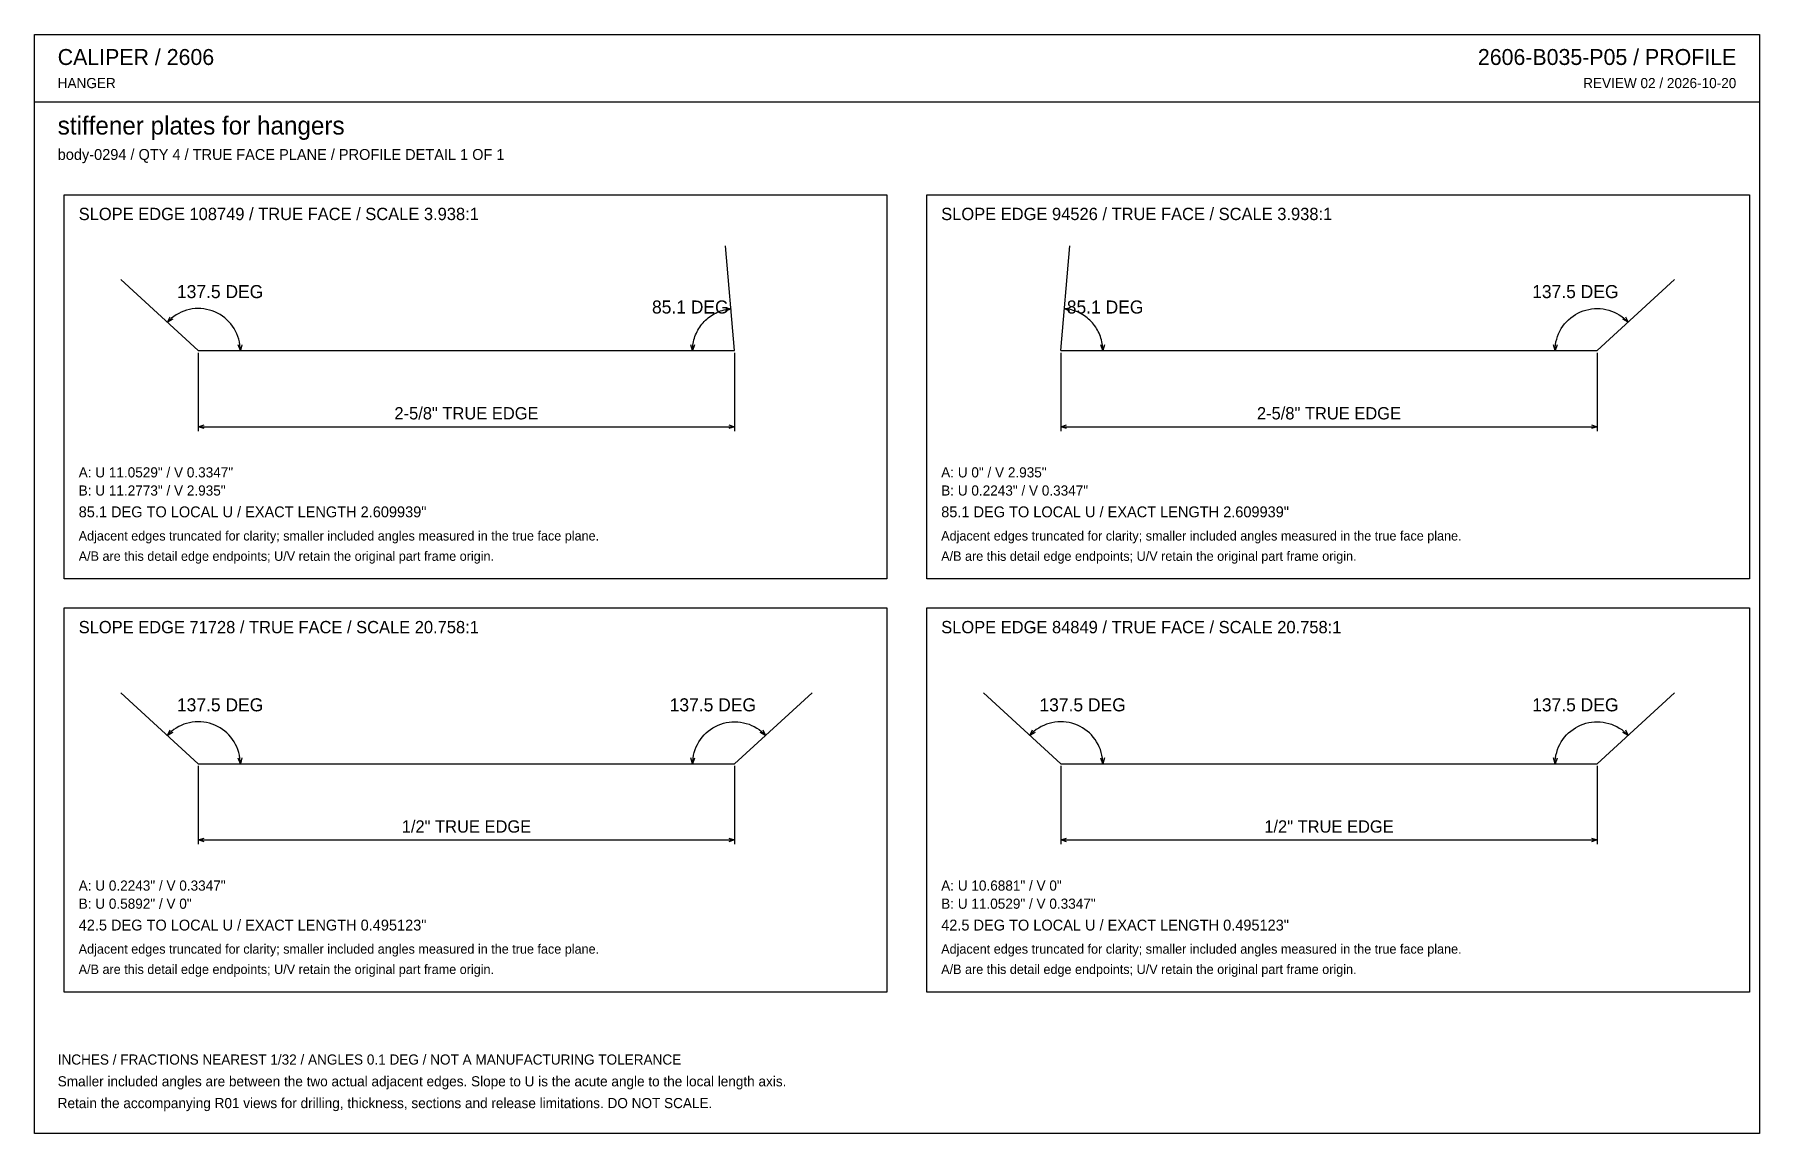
# Model space of a CAD drawing. Header units: inches. Extents: x 0.5 to 33.5, y 0.5 to 21.5.
import ezdxf
from ezdxf.enums import TextEntityAlignment as Align

# ---------------------------------------------------------------- set-up
doc = ezdxf.new("R2010")
doc.units = ezdxf.units.IN
doc.header["$MEASUREMENT"] = 0

msp = doc.modelspace()

# ---------------------------------------------------------------- linework, layer by layer
at = {"layer": 'ANNOTATION'}
for p, q in [((3.285, 16.209), (3.235, 16.185)), ((3.336, 16.229), (3.285, 16.209)), ((3.388, 16.246), (3.336, 16.229)), ((3.442, 16.26), (3.388, 16.246)), ((3.496, 16.27), (3.442, 16.26)), ((3.551, 16.276), (3.496, 16.27)), ((3.606, 16.278), (3.551, 16.276)), ((3.662, 16.276), (3.606, 16.278)), ((3.717, 16.271), (3.662, 16.276)), ((3.771, 16.262), (3.717, 16.271)), ((3.825, 16.249), (3.771, 16.262)), ((3.877, 16.232), (3.825, 16.249)), ((3.929, 16.212), (3.877, 16.232)), ((3.979, 16.189), (3.929, 16.212)), ((13.526, 16.191), (13.556, 16.206)), ((13.556, 16.206), (13.588, 16.219)), ((13.588, 16.219), (13.62, 16.232)), ((13.62, 16.232), (13.652, 16.242)), ((13.652, 16.242), (13.685, 16.252)), ((13.685, 16.252), (13.718, 16.26)), ((13.705, 16.297), (13.82, 16.275)), ((13.82, 16.275), (13.713, 16.228)), ((13.718, 16.26), (13.752, 16.266)), ((13.752, 16.266), (13.786, 16.271)), ((13.786, 16.271), (13.82, 16.275)), ((20.208, 16.275), (20.322, 16.297)), ((20.242, 16.271), (20.208, 16.275)), ((20.315, 16.228), (20.208, 16.275)), ((20.276, 16.266), (20.242, 16.271)), ((20.309, 16.26), (20.276, 16.266)), ((20.343, 16.252), (20.309, 16.26)), ((20.376, 16.242), (20.343, 16.252)), ((20.408, 16.232), (20.376, 16.242)), ((20.44, 16.219), (20.408, 16.232)), ((20.471, 16.206), (20.44, 16.219)), ((20.502, 16.191), (20.471, 16.206)), ((30.049, 16.189), (30.099, 16.212)), ((30.099, 16.212), (30.15, 16.232)), ((30.15, 16.232), (30.203, 16.249)), ((30.203, 16.249), (30.257, 16.262)), ((30.257, 16.262), (30.311, 16.271)), ((30.311, 16.271), (30.366, 16.276)), ((30.366, 16.276), (30.421, 16.278)), ((30.421, 16.278), (30.477, 16.276)), ((30.477, 16.276), (30.531, 16.27)), ((30.531, 16.27), (30.586, 16.26)), ((30.586, 16.26), (30.639, 16.246)), ((30.639, 16.246), (30.692, 16.229)), ((30.692, 16.229), (30.743, 16.209)), ((30.743, 16.209), (30.793, 16.185)), ((3.018, 16.017), (3.071, 16.12)), ((3.12, 16.072), (3.018, 16.017)), ((3.056, 16.056), (3.018, 16.017)), ((3.098, 16.093), (3.056, 16.056)), ((3.141, 16.127), (3.098, 16.093)), ((3.187, 16.157), (3.141, 16.127)), ((3.235, 16.185), (3.187, 16.157)), ((4.027, 16.162), (3.979, 16.189)), ((4.073, 16.132), (4.027, 16.162)), ((4.117, 16.099), (4.073, 16.132)), ((4.159, 16.063), (4.117, 16.099)), ((4.198, 16.024), (4.159, 16.063)), ((4.235, 15.982), (4.198, 16.024)), ((4.268, 15.938), (4.235, 15.982)), ((4.299, 15.892), (4.268, 15.938)), ((4.326, 15.844), (4.299, 15.892)), ((13.185, 15.865), (13.203, 15.894)), ((13.203, 15.894), (13.221, 15.923)), ((13.221, 15.923), (13.241, 15.951)), ((13.241, 15.951), (13.262, 15.978)), ((13.262, 15.978), (13.284, 16.004)), ((13.284, 16.004), (13.307, 16.029)), ((13.307, 16.029), (13.331, 16.053)), ((13.331, 16.053), (13.356, 16.077)), ((13.356, 16.077), (13.382, 16.099)), ((13.382, 16.099), (13.409, 16.12)), ((13.409, 16.12), (13.437, 16.139)), ((13.437, 16.139), (13.466, 16.158)), ((13.466, 16.158), (13.495, 16.175)), ((13.495, 16.175), (13.526, 16.191)), ((20.532, 16.175), (20.502, 16.191)), ((20.562, 16.158), (20.532, 16.175)), ((20.59, 16.139), (20.562, 16.158)), ((20.618, 16.12), (20.59, 16.139)), ((20.645, 16.099), (20.618, 16.12)), ((20.671, 16.077), (20.645, 16.099)), ((20.697, 16.053), (20.671, 16.077)), ((20.721, 16.029), (20.697, 16.053)), ((20.744, 16.004), (20.721, 16.029)), ((20.766, 15.978), (20.744, 16.004)), ((20.787, 15.951), (20.766, 15.978)), ((20.807, 15.923), (20.787, 15.951)), ((20.825, 15.894), (20.807, 15.923)), ((20.842, 15.865), (20.825, 15.894)), ((29.702, 15.844), (29.729, 15.892)), ((29.729, 15.892), (29.76, 15.938)), ((29.76, 15.938), (29.793, 15.982)), ((29.793, 15.982), (29.829, 16.024)), ((29.829, 16.024), (29.869, 16.063)), ((29.869, 16.063), (29.91, 16.099)), ((29.91, 16.099), (29.954, 16.132)), ((29.954, 16.132), (30.001, 16.162)), ((30.001, 16.162), (30.049, 16.189)), ((30.793, 16.185), (30.841, 16.157)), ((30.841, 16.157), (30.887, 16.127)), ((30.887, 16.127), (30.93, 16.093)), ((31.01, 16.017), (30.908, 16.072)), ((30.93, 16.093), (30.972, 16.056)), ((30.957, 16.12), (31.01, 16.017)), ((30.972, 16.056), (31.01, 16.017)), ((4.349, 15.794), (4.326, 15.844)), ((4.37, 15.743), (4.349, 15.794)), ((4.387, 15.69), (4.37, 15.743)), ((4.417, 15.472), (4.378, 15.582)), ((4.4, 15.637), (4.387, 15.69)), ((4.409, 15.582), (4.4, 15.637)), ((4.415, 15.527), (4.409, 15.582)), ((4.448, 15.584), (4.417, 15.472)), ((13.083, 15.472), (13.051, 15.584)), ((13.12, 15.583), (13.083, 15.472)), ((13.084, 15.506), (13.086, 15.54)), ((13.086, 15.54), (13.09, 15.574)), ((13.09, 15.574), (13.095, 15.608)), ((13.095, 15.608), (13.101, 15.642)), ((13.101, 15.642), (13.109, 15.675)), ((13.109, 15.675), (13.119, 15.708)), ((13.119, 15.708), (13.129, 15.74)), ((13.129, 15.74), (13.141, 15.772)), ((13.141, 15.772), (13.155, 15.804)), ((13.155, 15.804), (13.169, 15.835)), ((13.169, 15.835), (13.185, 15.865)), ((20.858, 15.835), (20.842, 15.865)), ((20.873, 15.804), (20.858, 15.835)), ((20.886, 15.772), (20.873, 15.804)), ((20.898, 15.74), (20.886, 15.772)), ((20.909, 15.708), (20.898, 15.74)), ((20.944, 15.472), (20.907, 15.583)), ((20.918, 15.675), (20.909, 15.708)), ((20.926, 15.642), (20.918, 15.675)), ((20.933, 15.608), (20.926, 15.642)), ((20.938, 15.574), (20.933, 15.608)), ((20.942, 15.54), (20.938, 15.574)), ((20.944, 15.506), (20.942, 15.54)), ((20.977, 15.584), (20.944, 15.472)), ((29.611, 15.472), (29.58, 15.584)), ((29.65, 15.582), (29.611, 15.472)), ((29.613, 15.527), (29.619, 15.582)), ((29.619, 15.582), (29.628, 15.637)), ((29.628, 15.637), (29.641, 15.69)), ((29.641, 15.69), (29.658, 15.743)), ((29.658, 15.743), (29.678, 15.794)), ((29.678, 15.794), (29.702, 15.844)), ((3.611, 15.431), (3.611, 13.931)), ((4.417, 15.472), (4.415, 15.527)), ((13.083, 15.472), (13.084, 15.506)), ((13.889, 15.431), (13.889, 13.931)), ((20.139, 15.431), (20.139, 13.931)), ((20.944, 15.472), (20.944, 15.506)), ((29.611, 15.472), (29.613, 15.527)), ((30.417, 15.431), (30.417, 13.931)), ((3.611, 14.014), (3.722, 14.049)), ((3.611, 14.014), (13.889, 14.014)), ((3.722, 13.979), (3.611, 14.014)), ((13.778, 14.049), (13.889, 14.014)), ((13.889, 14.014), (13.778, 13.979)), ((20.139, 14.014), (20.25, 14.049)), ((20.139, 14.014), (30.417, 14.014)), ((20.25, 13.979), (20.139, 14.014)), ((30.306, 14.049), (30.417, 14.014)), ((30.417, 14.014), (30.306, 13.979)), ((3.235, 8.268), (3.187, 8.241)), ((3.285, 8.292), (3.235, 8.268)), ((3.336, 8.313), (3.285, 8.292)), ((3.388, 8.33), (3.336, 8.313)), ((3.442, 8.343), (3.388, 8.33)), ((3.496, 8.353), (3.442, 8.343)), ((3.551, 8.359), (3.496, 8.353)), ((3.606, 8.361), (3.551, 8.359)), ((3.662, 8.36), (3.606, 8.361)), ((3.717, 8.354), (3.662, 8.36)), ((3.771, 8.345), (3.717, 8.354)), ((3.825, 8.332), (3.771, 8.345)), ((3.877, 8.316), (3.825, 8.332)), ((3.929, 8.296), (3.877, 8.316)), ((3.979, 8.272), (3.929, 8.296)), ((4.027, 8.245), (3.979, 8.272)), ((13.473, 8.245), (13.521, 8.272)), ((13.521, 8.272), (13.571, 8.296)), ((13.571, 8.296), (13.623, 8.316)), ((13.623, 8.316), (13.675, 8.332)), ((13.675, 8.332), (13.729, 8.345)), ((13.729, 8.345), (13.783, 8.354)), ((13.783, 8.354), (13.838, 8.36)), ((13.838, 8.36), (13.894, 8.361)), ((13.894, 8.361), (13.949, 8.359)), ((13.949, 8.359), (14.004, 8.353)), ((14.004, 8.353), (14.058, 8.343)), ((14.058, 8.343), (14.112, 8.33)), ((14.112, 8.33), (14.164, 8.313)), ((14.164, 8.313), (14.215, 8.292)), ((14.215, 8.292), (14.265, 8.268)), ((14.265, 8.268), (14.313, 8.241)), ((19.763, 8.268), (19.715, 8.241)), ((19.813, 8.292), (19.763, 8.268)), ((19.864, 8.313), (19.813, 8.292)), ((19.916, 8.33), (19.864, 8.313)), ((19.97, 8.343), (19.916, 8.33)), ((20.024, 8.353), (19.97, 8.343)), ((20.079, 8.359), (20.024, 8.353)), ((20.134, 8.361), (20.079, 8.359)), ((20.189, 8.36), (20.134, 8.361)), ((20.244, 8.354), (20.189, 8.36)), ((20.299, 8.345), (20.244, 8.354)), ((20.352, 8.332), (20.299, 8.345)), ((20.405, 8.316), (20.352, 8.332)), ((20.457, 8.296), (20.405, 8.316)), ((20.507, 8.272), (20.457, 8.296)), ((20.555, 8.245), (20.507, 8.272)), ((30.001, 8.245), (30.049, 8.272)), ((30.049, 8.272), (30.099, 8.296)), ((30.099, 8.296), (30.15, 8.316)), ((30.15, 8.316), (30.203, 8.332)), ((30.203, 8.332), (30.257, 8.345)), ((30.257, 8.345), (30.311, 8.354)), ((30.311, 8.354), (30.366, 8.36)), ((30.366, 8.36), (30.421, 8.361)), ((30.421, 8.361), (30.477, 8.359)), ((30.477, 8.359), (30.531, 8.353)), ((30.531, 8.353), (30.586, 8.343)), ((30.586, 8.343), (30.639, 8.33)), ((30.639, 8.33), (30.692, 8.313)), ((30.692, 8.313), (30.743, 8.292)), ((30.743, 8.292), (30.793, 8.268)), ((30.793, 8.268), (30.841, 8.241)), ((3.018, 8.1), (3.071, 8.204)), ((3.12, 8.155), (3.018, 8.1)), ((3.056, 8.14), (3.018, 8.1)), ((3.098, 8.176), (3.056, 8.14)), ((3.141, 8.21), (3.098, 8.176)), ((3.187, 8.241), (3.141, 8.21)), ((4.073, 8.215), (4.027, 8.245)), ((4.117, 8.182), (4.073, 8.215)), ((4.159, 8.146), (4.117, 8.182)), ((4.198, 8.107), (4.159, 8.146)), ((4.235, 8.066), (4.198, 8.107)), ((4.268, 8.022), (4.235, 8.066)), ((4.299, 7.976), (4.268, 8.022)), ((4.326, 7.927), (4.299, 7.976)), ((13.174, 7.927), (13.201, 7.976)), ((13.201, 7.976), (13.232, 8.022)), ((13.232, 8.022), (13.265, 8.066)), ((13.265, 8.066), (13.302, 8.107)), ((13.302, 8.107), (13.341, 8.146)), ((13.341, 8.146), (13.383, 8.182)), ((13.383, 8.182), (13.427, 8.215)), ((13.427, 8.215), (13.473, 8.245)), ((14.313, 8.241), (14.359, 8.21)), ((14.359, 8.21), (14.402, 8.176)), ((14.482, 8.1), (14.38, 8.155)), ((14.402, 8.176), (14.444, 8.14)), ((14.429, 8.204), (14.482, 8.1)), ((14.444, 8.14), (14.482, 8.1)), ((19.545, 8.1), (19.598, 8.204)), ((19.648, 8.155), (19.545, 8.1)), ((19.584, 8.14), (19.545, 8.1)), ((19.625, 8.176), (19.584, 8.14)), ((19.669, 8.21), (19.625, 8.176)), ((19.715, 8.241), (19.669, 8.21)), ((20.601, 8.215), (20.555, 8.245)), ((20.645, 8.182), (20.601, 8.215)), ((20.687, 8.146), (20.645, 8.182)), ((20.726, 8.107), (20.687, 8.146)), ((20.762, 8.066), (20.726, 8.107)), ((20.796, 8.022), (20.762, 8.066)), ((20.826, 7.976), (20.796, 8.022)), ((20.853, 7.927), (20.826, 7.976)), ((29.702, 7.927), (29.729, 7.976)), ((29.729, 7.976), (29.76, 8.022)), ((29.76, 8.022), (29.793, 8.066)), ((29.793, 8.066), (29.829, 8.107)), ((29.829, 8.107), (29.869, 8.146)), ((29.869, 8.146), (29.91, 8.182)), ((29.91, 8.182), (29.954, 8.215)), ((29.954, 8.215), (30.001, 8.245)), ((30.841, 8.241), (30.887, 8.21)), ((30.887, 8.21), (30.93, 8.176)), ((31.01, 8.1), (30.908, 8.155)), ((30.93, 8.176), (30.972, 8.14)), ((30.957, 8.204), (31.01, 8.1)), ((30.972, 8.14), (31.01, 8.1)), ((4.349, 7.878), (4.326, 7.927)), ((4.37, 7.826), (4.349, 7.878)), ((4.387, 7.774), (4.37, 7.826)), ((4.417, 7.556), (4.378, 7.665)), ((4.4, 7.72), (4.387, 7.774)), ((4.409, 7.666), (4.4, 7.72)), ((4.415, 7.611), (4.409, 7.666)), ((4.417, 7.556), (4.415, 7.611)), ((4.448, 7.668), (4.417, 7.556)), ((13.083, 7.556), (13.052, 7.668)), ((13.122, 7.665), (13.083, 7.556)), ((13.083, 7.556), (13.085, 7.611)), ((13.085, 7.611), (13.091, 7.666)), ((13.091, 7.666), (13.1, 7.72)), ((13.1, 7.72), (13.113, 7.774)), ((13.113, 7.774), (13.13, 7.826)), ((13.13, 7.826), (13.151, 7.878)), ((13.151, 7.878), (13.174, 7.927)), ((20.877, 7.878), (20.853, 7.927)), ((20.898, 7.826), (20.877, 7.878)), ((20.914, 7.774), (20.898, 7.826)), ((20.944, 7.556), (20.906, 7.665)), ((20.927, 7.72), (20.914, 7.774)), ((20.937, 7.666), (20.927, 7.72)), ((20.943, 7.611), (20.937, 7.666)), ((20.944, 7.556), (20.943, 7.611)), ((20.975, 7.668), (20.944, 7.556)), ((29.611, 7.556), (29.58, 7.668)), ((29.65, 7.665), (29.611, 7.556)), ((29.611, 7.556), (29.613, 7.611)), ((29.613, 7.611), (29.619, 7.666)), ((29.619, 7.666), (29.628, 7.72)), ((29.628, 7.72), (29.641, 7.774)), ((29.641, 7.774), (29.658, 7.826)), ((29.658, 7.826), (29.678, 7.878)), ((29.678, 7.878), (29.702, 7.927)), ((3.611, 7.514), (3.611, 6.014)), ((13.889, 7.514), (13.889, 6.014)), ((20.139, 7.514), (20.139, 6.014)), ((30.417, 7.514), (30.417, 6.014)), ((3.611, 6.097), (3.722, 6.132)), ((3.611, 6.097), (13.889, 6.097)), ((3.722, 6.062), (3.611, 6.097)), ((13.778, 6.132), (13.889, 6.097)), ((13.889, 6.097), (13.778, 6.062)), ((20.139, 6.097), (20.25, 6.132)), ((20.139, 6.097), (30.417, 6.097)), ((20.25, 6.062), (20.139, 6.097)), ((30.306, 6.132), (30.417, 6.097)), ((30.417, 6.097), (30.306, 6.062))]:
    msp.add_line(p, q, dxfattribs=at)
at = {"layer": 'OUTLINE'}
for p, q in [((0.472, 21.528), (33.528, 21.528)), ((0.472, 0.472), (0.472, 21.528)), ((33.528, 21.528), (33.528, 0.472)), ((0.472, 20.236), (33.528, 20.236)), ((1.042, 18.458), (16.806, 18.458)), ((1.042, 11.097), (1.042, 18.458)), ((16.806, 18.458), (16.806, 11.097)), ((17.569, 18.458), (33.333, 18.458)), ((17.569, 11.097), (17.569, 18.458)), ((33.333, 18.458), (33.333, 11.097)), ((13.889, 15.472), (13.716, 17.479)), ((20.139, 15.472), (20.312, 17.479)), ((3.611, 15.472), (2.127, 16.834)), ((30.417, 15.472), (31.901, 16.834)), ((3.611, 15.472), (13.889, 15.472)), ((20.139, 15.472), (30.417, 15.472)), ((16.806, 11.097), (1.042, 11.097)), ((33.333, 11.097), (17.569, 11.097)), ((1.042, 10.542), (16.806, 10.542)), ((1.042, 3.181), (1.042, 10.542)), ((16.806, 10.542), (16.806, 3.181)), ((17.569, 10.542), (33.333, 10.542)), ((17.569, 3.181), (17.569, 10.542)), ((33.333, 10.542), (33.333, 3.181)), ((3.611, 7.556), (2.127, 8.917)), ((13.889, 7.556), (15.373, 8.917)), ((20.139, 7.556), (18.655, 8.917)), ((30.417, 7.556), (31.901, 8.917)), ((3.611, 7.556), (13.889, 7.556)), ((20.139, 7.556), (30.417, 7.556)), ((16.806, 3.181), (1.042, 3.181)), ((33.333, 3.181), (17.569, 3.181)), ((33.528, 0.472), (0.472, 0.472))]:
    msp.add_line(p, q, dxfattribs=at)

# ---------------------------------------------------------------- texts
at = {"layer": 'ANNOTATION'}
for s, height, p in [('CALIPER / 2606', 0.30556, (0.917, 20.944)), ('HANGER', 0.1944, (0.917, 20.5)), ('stiffener plates for hangers', 0.34722, (0.917, 19.611)), ('body-0294 / QTY 4 / TRUE FACE PLANE / PROFILE DETAIL 1 OF 1', 0.20833, (0.917, 19.125)), ('SLOPE EDGE 108749 / TRUE FACE / SCALE 3.938:1', 0.23611, (1.319, 17.972)), ('SLOPE EDGE 94526 / TRUE FACE / SCALE 3.938:1', 0.23611, (17.847, 17.972)), ('A: U 11.0529" / V 0.3347"', 0.19444, (1.319, 13.042)), ('A: U 0" / V 2.935"', 0.19444, (17.847, 13.042)), ('B: U 11.2773" / V 2.935"', 0.19444, (1.319, 12.694)), ('B: U 0.2243" / V 0.3347"', 0.19444, (17.847, 12.694)), ('85.1 DEG TO LOCAL U / EXACT LENGTH 2.609939"', 0.20833, (1.319, 12.278)), ('85.1 DEG TO LOCAL U / EXACT LENGTH 2.609939"', 0.20833, (17.847, 12.278)), ('Adjacent edges truncated for clarity; smaller included angles measured in the true face plane.', 0.18056, (1.319, 11.833)), ('Adjacent edges truncated for clarity; smaller included angles measured in the true face plane.', 0.18056, (17.847, 11.833)), ('A/B are this detail edge endpoints; U/V retain the original part frame origin.', 0.18056, (1.319, 11.444)), ('A/B are this detail edge endpoints; U/V retain the original part frame origin.', 0.18056, (17.847, 11.444)), ('SLOPE EDGE 71728 / TRUE FACE / SCALE 20.758:1', 0.23611, (1.319, 10.056)), ('SLOPE EDGE 84849 / TRUE FACE / SCALE 20.758:1', 0.23611, (17.847, 10.056)), ('A: U 0.2243" / V 0.3347"', 0.19444, (1.319, 5.125)), ('A: U 10.6881" / V 0"', 0.19444, (17.847, 5.125)), ('B: U 0.5892" / V 0"', 0.19444, (1.319, 4.778)), ('B: U 11.0529" / V 0.3347"', 0.19444, (17.847, 4.778)), ('42.5 DEG TO LOCAL U / EXACT LENGTH 0.495123"', 0.20833, (1.319, 4.361)), ('42.5 DEG TO LOCAL U / EXACT LENGTH 0.495123"', 0.20833, (17.847, 4.361)), ('Adjacent edges truncated for clarity; smaller included angles measured in the true face plane.', 0.18056, (1.319, 3.917)), ('Adjacent edges truncated for clarity; smaller included angles measured in the true face plane.', 0.18056, (17.847, 3.917)), ('A/B are this detail edge endpoints; U/V retain the original part frame origin.', 0.18056, (1.319, 3.528)), ('A/B are this detail edge endpoints; U/V retain the original part frame origin.', 0.18056, (17.847, 3.528)), ('INCHES / FRACTIONS NEAREST 1/32 / ANGLES 0.1 DEG / NOT A MANUFACTURING TOLERANCE', 0.19444, (0.917, 1.792)), ('Smaller included angles are between the two actual adjacent edges. Slope to U is the acute angle to the local length axis.', 0.194444, (0.917, 1.375)), ('Retain the accompanying R01 views for drilling, thickness, sections and release limitations. DO NOT SCALE.', 0.194444, (0.917, 0.958))]:
    msp.add_text(s, height=height, dxfattribs=at).set_placement(p)
for s, height, p in [('2606-B035-P05 / PROFILE', 0.30556, (33.083, 20.944)), ('REVIEW 02 / 2026-10-20', 0.19444, (33.083, 20.5))]:
    msp.add_text(s, height=height, dxfattribs=at).set_placement(p, align=Align.RIGHT)
for s, height, p in [('137.5 DEG', 0.25, (4.029, 16.477)), ('137.5 DEG', 0.25, (29.999, 16.477)), ('85.1 DEG', 0.25, (13.039, 16.182)), ('85.1 DEG', 0.25, (20.988, 16.182)), ('2-5/8" TRUE EDGE', 0.23611, (8.75, 14.153)), ('2-5/8" TRUE EDGE', 0.23611, (25.278, 14.153)), ('137.5 DEG', 0.25, (4.029, 8.56)), ('137.5 DEG', 0.25, (13.471, 8.56)), ('137.5 DEG', 0.25, (20.557, 8.56)), ('137.5 DEG', 0.25, (29.999, 8.56)), ('1/2" TRUE EDGE', 0.23611, (8.75, 6.236)), ('1/2" TRUE EDGE', 0.23611, (25.278, 6.236))]:
    msp.add_text(s, height=height, dxfattribs=at).set_placement(p, align=Align.CENTER)

doc.saveas('drawing.dxf')
